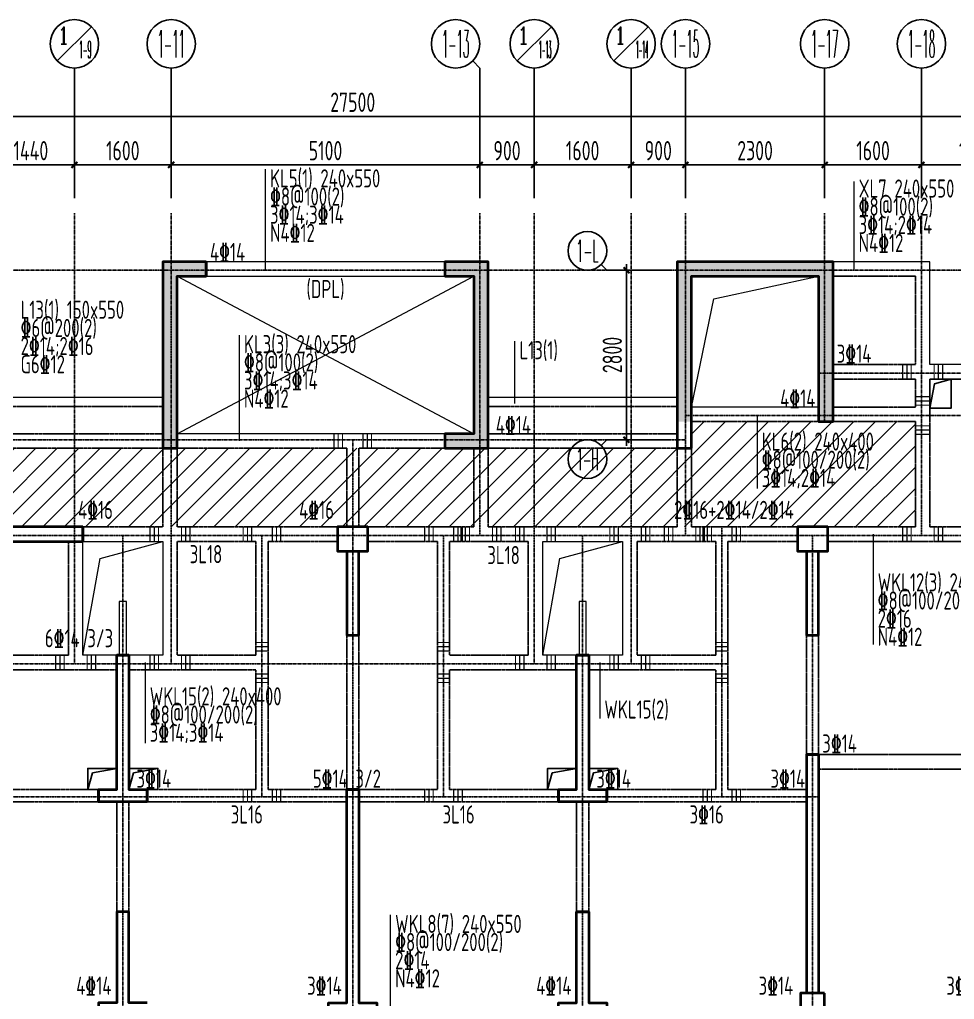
# Model space of a CAD drawing. Header units: millimetres. Extents: x -108786 to 29797, y -10598 to 53433.
# Drawn here: x -91595 to -76144, y 4657 to 20842 of the extents above; entities that cross this region are included whole.
import ezdxf
from ezdxf.enums import TextEntityAlignment as Align

# ---------------------------------------------------------------- set-up
doc = ezdxf.new("R2010")
doc.units = ezdxf.units.MM
doc.header["$MEASUREMENT"] = 0
doc.linetypes.add('CENTER', pattern=[2, 1.25, -0.25, 0.25, -0.25])
doc.linetypes.add('DASHED', pattern=[0.75, 0.5, -0.25])
doc.layers.get('Defpoints').update_dxf_attribs({"color": 1})
for name, color, linetype in [('AXIS', 1, 'CENTER'), ('AXIS_DIM', 3, 'Continuous'), ('AXIS_NUM', 3, 'Continuous'), ('AXIS_TEXT', 255, 'Continuous'), ('BEAM', 4, 'DASHED'), ('BEAM_CON', 4, 'Continuous'), ('COLU', 6, 'Continuous'), ('HATCH', 8, 'Continuous'), ('HOLE', 5, 'Continuous'), ('STEEL', 6, 'Continuous'), ('WALL', 2, 'Continuous'), ('梁原位标注', 7, 'Continuous')]:
    doc.layers.add(name, color=color, linetype=linetype)
doc.layers.add('Z主楼梁筋(横向)', color=55, linetype='Continuous', lineweight=20)
doc.styles.add('_TCH_AXIS', font='COMPLEX', dxfattribs={"bigfont": 'GBCBIG'})
doc.styles.add('COMPLEX', font='tssdeng.shx', dxfattribs={"bigfont": 'hztxt.shx'})
doc.styles.add('JG-DIM', font='tssdeng.shx', dxfattribs={"width": 0.7, "bigfont": 'hztxt.shx'})
doc.styles.add('TSSD_Rein', font='tssdeng.shx', dxfattribs={"width": 0.7, "bigfont": 'hztxt.shx'})
doc.dimstyles.new('JG_100', dxfattribs={"dimtxt": 320, "dimasz": 100, "dimexe": 100, "dimexo": 250, "dimgap": 75, "dimtad": 1, "dimdec": 0, "dimrnd": 0.5, "dimdsep": 46, "dimtxsty": 'JG-DIM', "dimblk": 'ARCHTICK', "dimcen": 100, "dimdle": 100, "dimclrt": 7, "dimazin": 2, "dimtfac": 1, "dimtdec": 0, "dimtix": 1, "dimtmove": 2, "dimatfit": 3, "dimldrblk": 'JG_DIM', "dimfxl": 1, "dimtolj": 1, "dimtzin": 0, "dimarcsym": 0})

# ---------------------------------------------------------------- blocks, each defined once
blk = doc.blocks.new('_ArchTick')
at = {"color": 0, "const_width": 0.35}
blk.add_lwpolyline([(-0.5, -0.5), (0.5, 0.5)], dxfattribs=at)
blk = doc.blocks.new('*D33')
at = {"layer": 'AXIS_DIM', "color": 0, "lineweight": -2, "transparency": 16777216}
for p, q in [((-100, 14740), (27600, 14740)), ((0, 13390), (0, 14840)), ((27500, 13390), (27500, 14840))]:
    blk.add_line(p, q, dxfattribs=at)
at = {"layer": 'Defpoints', "color": 0, "transparency": 16777216}
for p in [(27500, 14740), (0, 13140), (27500, 13140)]:
    blk.add_point(p, dxfattribs=at)
at = {"layer": 'AXIS_DIM', "color": 0, "lineweight": -2, "transparency": 16777216, "xscale": 100, "yscale": 100, "zscale": 100, "rotation": 180}
blk.add_blockref('_ArchTick', (0, 14740), dxfattribs=at)
at = {"layer": 'AXIS_DIM', "color": 0, "lineweight": -2, "transparency": 16777216, "xscale": 100, "yscale": 100, "zscale": 100}
blk.add_blockref('_ArchTick', (27500, 14740), dxfattribs=at)
at = {"layer": 'AXIS_DIM', "color": 7, "transparency": 16777216, "insert": (13750, 14975), "char_height": 320, "attachment_point": 5, "style": 'TSSD_Rein'}
blk.add_mtext('\\A1;27500', dxfattribs=at)
blk = doc.blocks.new('JG_DIM')
blk.add_line((0, 0), (-1, 0))
at = {"linetype": 'ByBlock', "const_width": 0.32}
blk.add_lwpolyline([(-0.53, -0.53), (0.53, 0.53)], dxfattribs=at)
blk = doc.blocks.new('*D44')
at = {"layer": 'AXIS_DIM', "color": 0, "lineweight": -2, "transparency": 16777216}
for p, q in [((7610, 13940), (9250, 13940)), ((7710, 13390), (7710, 14040)), ((9150, 13390), (9150, 14040))]:
    blk.add_line(p, q, dxfattribs=at)
at = {"layer": 'Defpoints', "color": 0, "transparency": 16777216}
for p in [(9150, 13940), (7710, 13140), (9150, 13140)]:
    blk.add_point(p, dxfattribs=at)
at = {"layer": 'AXIS_DIM', "color": 0, "lineweight": -2, "transparency": 16777216, "xscale": 100, "yscale": 100, "zscale": 100, "rotation": 180}
blk.add_blockref('_ArchTick', (7710, 13940), dxfattribs=at)
at = {"layer": 'AXIS_DIM', "color": 0, "lineweight": -2, "transparency": 16777216, "xscale": 100, "yscale": 100, "zscale": 100}
blk.add_blockref('_ArchTick', (9150, 13940), dxfattribs=at)
at = {"layer": 'AXIS_DIM', "color": 7, "transparency": 16777216, "insert": (8430, 14175), "char_height": 320, "attachment_point": 5, "style": 'TSSD_Rein'}
blk.add_mtext('\\A1;1440', dxfattribs=at)
blk = doc.blocks.new('*D45')
at = {"layer": 'AXIS_DIM', "color": 0, "lineweight": -2, "transparency": 16777216}
for p, q in [((9050, 13940), (10850, 13940)), ((9150, 13390), (9150, 14040)), ((10750, 13390), (10750, 14040))]:
    blk.add_line(p, q, dxfattribs=at)
at = {"layer": 'Defpoints', "color": 0, "transparency": 16777216}
for p in [(10750, 13940), (9150, 13140), (10750, 13140)]:
    blk.add_point(p, dxfattribs=at)
at = {"layer": 'AXIS_DIM', "color": 0, "lineweight": -2, "transparency": 16777216, "xscale": 100, "yscale": 100, "zscale": 100, "rotation": 180}
blk.add_blockref('_ArchTick', (9150, 13940), dxfattribs=at)
at = {"layer": 'AXIS_DIM', "color": 0, "lineweight": -2, "transparency": 16777216, "xscale": 100, "yscale": 100, "zscale": 100}
blk.add_blockref('_ArchTick', (10750, 13940), dxfattribs=at)
at = {"layer": 'AXIS_DIM', "color": 7, "transparency": 16777216, "insert": (9950, 14175), "char_height": 320, "attachment_point": 5, "style": 'TSSD_Rein'}
blk.add_mtext('\\A1;1600', dxfattribs=at)
blk = doc.blocks.new('*D46')
at = {"layer": 'AXIS_DIM', "color": 0, "lineweight": -2, "transparency": 16777216}
for p, q in [((10650, 13940), (15950, 13940)), ((10750, 13390), (10750, 14040)), ((15850, 13390), (15850, 14040))]:
    blk.add_line(p, q, dxfattribs=at)
at = {"layer": 'Defpoints', "color": 0, "transparency": 16777216}
for p in [(15850, 13940), (10750, 13140), (15850, 13140)]:
    blk.add_point(p, dxfattribs=at)
at = {"layer": 'AXIS_DIM', "color": 0, "lineweight": -2, "transparency": 16777216, "xscale": 100, "yscale": 100, "zscale": 100, "rotation": 180}
blk.add_blockref('_ArchTick', (10750, 13940), dxfattribs=at)
at = {"layer": 'AXIS_DIM', "color": 0, "lineweight": -2, "transparency": 16777216, "xscale": 100, "yscale": 100, "zscale": 100}
blk.add_blockref('_ArchTick', (15850, 13940), dxfattribs=at)
at = {"layer": 'AXIS_DIM', "color": 7, "transparency": 16777216, "insert": (13300, 14175), "char_height": 320, "attachment_point": 5, "style": 'TSSD_Rein'}
blk.add_mtext('\\A1;5100', dxfattribs=at)
blk = doc.blocks.new('*D47')
at = {"layer": 'AXIS_DIM', "color": 0, "lineweight": -2, "transparency": 16777216}
for p, q in [((15750, 13940), (16850, 13940)), ((15850, 13390), (15850, 14040)), ((16750, 13390), (16750, 14040))]:
    blk.add_line(p, q, dxfattribs=at)
at = {"layer": 'Defpoints', "color": 0, "transparency": 16777216}
for p in [(16750, 13940), (15850, 13140), (16750, 13140)]:
    blk.add_point(p, dxfattribs=at)
at = {"layer": 'AXIS_DIM', "color": 0, "lineweight": -2, "transparency": 16777216, "xscale": 100, "yscale": 100, "zscale": 100, "rotation": 180}
blk.add_blockref('_ArchTick', (15850, 13940), dxfattribs=at)
at = {"layer": 'AXIS_DIM', "color": 0, "lineweight": -2, "transparency": 16777216, "xscale": 100, "yscale": 100, "zscale": 100}
blk.add_blockref('_ArchTick', (16750, 13940), dxfattribs=at)
at = {"layer": 'AXIS_DIM', "color": 7, "transparency": 16777216, "insert": (16300, 14175), "char_height": 320, "attachment_point": 5, "style": 'TSSD_Rein'}
blk.add_mtext('\\A1;900', dxfattribs=at)
blk = doc.blocks.new('*D48')
at = {"layer": 'AXIS_DIM', "color": 0, "lineweight": -2, "transparency": 16777216}
for p, q in [((16650, 13940), (18450, 13940)), ((16750, 13390), (16750, 14040)), ((18350, 13390), (18350, 14040))]:
    blk.add_line(p, q, dxfattribs=at)
at = {"layer": 'Defpoints', "color": 0, "transparency": 16777216}
for p in [(18350, 13940), (16750, 13140), (18350, 13140)]:
    blk.add_point(p, dxfattribs=at)
at = {"layer": 'AXIS_DIM', "color": 0, "lineweight": -2, "transparency": 16777216, "xscale": 100, "yscale": 100, "zscale": 100, "rotation": 180}
blk.add_blockref('_ArchTick', (16750, 13940), dxfattribs=at)
at = {"layer": 'AXIS_DIM', "color": 0, "lineweight": -2, "transparency": 16777216, "xscale": 100, "yscale": 100, "zscale": 100}
blk.add_blockref('_ArchTick', (18350, 13940), dxfattribs=at)
at = {"layer": 'AXIS_DIM', "color": 7, "transparency": 16777216, "insert": (17550, 14175), "char_height": 320, "attachment_point": 5, "style": 'TSSD_Rein'}
blk.add_mtext('\\A1;1600', dxfattribs=at)
blk = doc.blocks.new('*D49')
at = {"layer": 'AXIS_DIM', "color": 0, "lineweight": -2, "transparency": 16777216}
for p, q in [((18250, 13940), (19350, 13940)), ((18350, 13390), (18350, 14040)), ((19250, 13390), (19250, 14040))]:
    blk.add_line(p, q, dxfattribs=at)
at = {"layer": 'Defpoints', "color": 0, "transparency": 16777216}
for p in [(19250, 13940), (18350, 13140), (19250, 13140)]:
    blk.add_point(p, dxfattribs=at)
at = {"layer": 'AXIS_DIM', "color": 0, "lineweight": -2, "transparency": 16777216, "xscale": 100, "yscale": 100, "zscale": 100, "rotation": 180}
blk.add_blockref('_ArchTick', (18350, 13940), dxfattribs=at)
at = {"layer": 'AXIS_DIM', "color": 0, "lineweight": -2, "transparency": 16777216, "xscale": 100, "yscale": 100, "zscale": 100}
blk.add_blockref('_ArchTick', (19250, 13940), dxfattribs=at)
at = {"layer": 'AXIS_DIM', "color": 7, "transparency": 16777216, "insert": (18800, 14175), "char_height": 320, "attachment_point": 5, "style": 'TSSD_Rein'}
blk.add_mtext('\\A1;900', dxfattribs=at)
blk = doc.blocks.new('*D50')
at = {"layer": 'AXIS_DIM', "color": 0, "lineweight": -2, "transparency": 16777216}
for p, q in [((19150, 13940), (21650, 13940)), ((19250, 13390), (19250, 14040)), ((21550, 13390), (21550, 14040))]:
    blk.add_line(p, q, dxfattribs=at)
at = {"layer": 'Defpoints', "color": 0, "transparency": 16777216}
for p in [(21550, 13940), (19250, 13140), (21550, 13140)]:
    blk.add_point(p, dxfattribs=at)
at = {"layer": 'AXIS_DIM', "color": 0, "lineweight": -2, "transparency": 16777216, "xscale": 100, "yscale": 100, "zscale": 100, "rotation": 180}
blk.add_blockref('_ArchTick', (19250, 13940), dxfattribs=at)
at = {"layer": 'AXIS_DIM', "color": 0, "lineweight": -2, "transparency": 16777216, "xscale": 100, "yscale": 100, "zscale": 100}
blk.add_blockref('_ArchTick', (21550, 13940), dxfattribs=at)
at = {"layer": 'AXIS_DIM', "color": 7, "transparency": 16777216, "insert": (20400, 14175), "char_height": 320, "attachment_point": 5, "style": 'TSSD_Rein'}
blk.add_mtext('\\A1;2300', dxfattribs=at)
blk = doc.blocks.new('*D51')
at = {"layer": 'AXIS_DIM', "color": 0, "lineweight": -2, "transparency": 16777216}
for p, q in [((21450, 13940), (23250, 13940)), ((21550, 13390), (21550, 14040)), ((23150, 13390), (23150, 14040))]:
    blk.add_line(p, q, dxfattribs=at)
at = {"layer": 'Defpoints', "color": 0, "transparency": 16777216}
for p in [(23150, 13940), (21550, 13140), (23150, 13140)]:
    blk.add_point(p, dxfattribs=at)
at = {"layer": 'AXIS_DIM', "color": 0, "lineweight": -2, "transparency": 16777216, "xscale": 100, "yscale": 100, "zscale": 100, "rotation": 180}
blk.add_blockref('_ArchTick', (21550, 13940), dxfattribs=at)
at = {"layer": 'AXIS_DIM', "color": 0, "lineweight": -2, "transparency": 16777216, "xscale": 100, "yscale": 100, "zscale": 100}
blk.add_blockref('_ArchTick', (23150, 13940), dxfattribs=at)
at = {"layer": 'AXIS_DIM', "color": 7, "transparency": 16777216, "insert": (22350, 14175), "char_height": 320, "attachment_point": 5, "style": 'TSSD_Rein'}
blk.add_mtext('\\A1;1600', dxfattribs=at)
blk = doc.blocks.new('*D55')
at = {"layer": 'AXIS_DIM', "color": 0, "lineweight": -2, "transparency": 16777216}
for p, q in [((23050, 13940), (25050, 13940)), ((23150, 13390), (23150, 14040)), ((24950, 13390), (24950, 14040))]:
    blk.add_line(p, q, dxfattribs=at)
at = {"layer": 'Defpoints', "color": 0, "transparency": 16777216}
for p in [(24950, 13940), (23150, 13140), (24950, 13140)]:
    blk.add_point(p, dxfattribs=at)
at = {"layer": 'AXIS_DIM', "color": 0, "lineweight": -2, "transparency": 16777216, "xscale": 100, "yscale": 100, "zscale": 100, "rotation": 180}
blk.add_blockref('_ArchTick', (23150, 13940), dxfattribs=at)
at = {"layer": 'AXIS_DIM', "color": 0, "lineweight": -2, "transparency": 16777216, "xscale": 100, "yscale": 100, "zscale": 100}
blk.add_blockref('_ArchTick', (24950, 13940), dxfattribs=at)
at = {"layer": 'AXIS_DIM', "color": 7, "transparency": 16777216, "insert": (24050, 14175), "char_height": 320, "attachment_point": 5, "style": 'TSSD_Rein'}
blk.add_mtext('\\A1;1800', dxfattribs=at)
blk = doc.blocks.new('_AXISO')
blk.add_circle((0, 0), 0.5)
at = {"layer": 'AXIS_TEXT', "style": 'COMPLEX', "width": 1.041667}
blk.add_attdef('A', text='', height=0.56, dxfattribs=at).set_placement((-0.25, -0.28), (0.25, -0.28), align=Align.FIT)
blk = doc.blocks.new('*D56')
at = {"layer": 'AXIS_DIM', "color": 0, "lineweight": -2, "transparency": 16777216}
for p, q in [((19000, 12200), (18175, 12200)), ((18275, 9300), (18275, 12300)), ((19000, 9400), (18175, 9400))]:
    blk.add_line(p, q, dxfattribs=at)
at = {"layer": 'Defpoints', "color": 0, "transparency": 16777216}
for p in [(18275, 12200), (19250, 12200), (19250, 9400)]:
    blk.add_point(p, dxfattribs=at)
at = {"layer": 'AXIS_DIM', "color": 0, "lineweight": -2, "transparency": 16777216, "xscale": 100, "yscale": 100, "zscale": 100}
for p, rotation in [((18275, 12200), 90), ((18275, 9400), 270)]:
    blk.add_blockref('_ArchTick', p, dxfattribs=dict(at, rotation=rotation))
at = {"layer": 'AXIS_DIM', "color": 7, "transparency": 16777216, "insert": (18040, 10800), "char_height": 320, "attachment_point": 5, "rotation": 90, "style": 'TSSD_Rein'}
blk.add_mtext('\\A1;2800', dxfattribs=at)
blk = doc.blocks.new('ZW-标准层')
at = {"layer": 'AXIS', "ltscale": 0.7}
for p, q in [((9150, 13140), (9150, 5700)), ((10750, 13140), (10750, 9400)), ((10750, 13140), (10750, 5700)), ((15850, 13140), (15850, 9400)), ((15850, 13140), (15850, 7820)), ((16750, 13140), (16750, 5700)), ((18350, 13140), (18350, 5700)), ((19250, 13140), (19250, 7820)), ((21550, 13140), (21550, 9700)), ((23150, 13140), (23150, 7820)), ((-940, 12200), (28440, 12200)), ((28440, 10500), (21450, 10500)), ((28440, 9800), (19250, 9800)), ((7710, 9400), (19250, 9400)), ((13750, 9400), (13750, -2360)), ((13750, 9260), (13750, -2360)), ((19850, 7960), (19850, 3500)), ((7850, 7820), (28440, 7820)), ((9950, 7820), (9950, -2360)), ((12250, 7820), (12250, 3500)), ((15250, 7820), (15250, 3500)), ((17550, 7820), (17550, -2360)), ((21350, 7820), (21350, -2360)), ((7610, 5700), (19950, 5700)), ((21250, 4200), (28440, 4200)), ((-940, 3500), (21450, 3500))]:
    blk.add_line(p, q, dxfattribs=at)
at = {"layer": 'AXIS_NUM'}
for p, q in [((8867.2, 15657.2), (9432.8, 16222.8)), ((16467.2, 15657.2), (17032.8, 16222.8)), ((18067.2, 15657.2), (18632.8, 16222.8)), ((9150, 13440), (9150, 15540)), ((10750, 13440), (10750, 15540)), ((15732.8, 15657.2), (15850, 15540)), ((15850, 13440), (15850, 15540)), ((16750, 13440), (16750, 15540)), ((18350, 13440), (18350, 15540)), ((19250, 13440), (19250, 15540)), ((21550, 13440), (21550, 15540)), ((23150, 13440), (23150, 15540)), ((17855.9, 12293.7), (17949.7, 12200)), ((18950, 12200), (17949.7, 12200)), ((17855.9, 9306.3), (17949.7, 9400)), ((18950, 9400), (17949.7, 9400))]:
    blk.add_line(p, q, dxfattribs=at)
for centre in [(9150, 15940), (16750, 15940), (18350, 15940)]:
    blk.add_circle(centre, 400, dxfattribs=at)
ref = blk.add_blockref('_AXISO', (10750, 15940), dxfattribs=dict(at, xscale=800, yscale=800, zscale=800))
ref.add_attrib('A', '1-11', dxfattribs={"layer": 'AXIS_TEXT', "height": 452.55, "style": '_TCH_AXIS', "width": 0.323077}).set_placement((10523.7, 15713.7), (10976.3, 15713.7), align=Align.FIT)
ref = blk.add_blockref('_AXISO', (15450, 15940), dxfattribs=dict(at, xscale=800, yscale=800, zscale=800))
ref.add_attrib('A', '1-13', dxfattribs={"layer": 'AXIS_TEXT', "height": 452.55, "style": '_TCH_AXIS', "width": 0.3}).set_placement((15223.7, 15713.7), (15676.3, 15713.7), align=Align.FIT)
ref = blk.add_blockref('_AXISO', (19250, 15940), dxfattribs=dict(at, xscale=800, yscale=800, zscale=800))
ref.add_attrib('A', '1-15', dxfattribs={"layer": 'AXIS_TEXT', "height": 452.55, "style": '_TCH_AXIS', "width": 0.3}).set_placement((19023.7, 15713.7), (19476.3, 15713.7), align=Align.FIT)
ref = blk.add_blockref('_AXISO', (21550, 15940), dxfattribs=dict(at, xscale=800, yscale=800, zscale=800))
ref.add_attrib('A', '1-17', dxfattribs={"layer": 'AXIS_TEXT', "height": 452.55, "style": '_TCH_AXIS', "width": 0.3}).set_placement((21323.7, 15713.7), (21776.3, 15713.7), align=Align.FIT)
ref = blk.add_blockref('_AXISO', (23150, 15940), dxfattribs=dict(at, xscale=800, yscale=800, zscale=800))
ref.add_attrib('A', '1-18', dxfattribs={"layer": 'AXIS_TEXT', "height": 452.55, "style": '_TCH_AXIS', "width": 0.3}).set_placement((22923.7, 15713.7), (23376.3, 15713.7), align=Align.FIT)
ref = blk.add_blockref('_AXISO', (17629.7, 12520), dxfattribs=dict(at, xscale=640, yscale=640, zscale=640))
ref.add_attrib('A', '1-L', dxfattribs={"layer": 'AXIS_TEXT', "height": 362.04, "style": '_TCH_AXIS', "width": 0.375}).set_placement((17448.6, 12339), (17810.7, 12339), align=Align.FIT)
ref = blk.add_blockref('_AXISO', (17629.7, 9080), dxfattribs=dict(at, xscale=640, yscale=640, zscale=640))
ref.add_attrib('A', '1-H', dxfattribs={"layer": 'AXIS_TEXT', "height": 362.04, "style": '_TCH_AXIS', "width": 0.344262}).set_placement((17448.6, 8899), (17810.7, 8899), align=Align.FIT)
at = {"layer": 'AXIS_TEXT', "style": '_TCH_AXIS'}
for s, height, width, p, p2 in [('1', 286.2, 1.630466, (8870, 15932.8), (9070, 15932.8)), ('1', 286.2, 1.630466, (16470, 15932.8), (16670, 15932.8)), ('1', 286.2, 1.630466, (18070, 15932.8), (18270, 15932.8)), ('1-9', 286.22, 0.266804, (9230, 15703.9), (9430, 15703.9)), ('1-13', 286.22, 0.209631, (16830, 15703.9), (17030, 15703.9)), ('1-14', 286.22, 0.203808, (18430, 15703.9), (18630, 15703.9))]:
    blk.add_text(s, height=height, dxfattribs=dict(at, width=width)).set_placement(p, p2, align=Align.FIT)
at = {"layer": 'AXIS_DIM'}
for p1, p2, distance, picture, middle in [((0, 13140), (27500, 13140), 1600, '*D33', (13750, 14975)), ((7710, 13140), (9150, 13140), 800, '*D44', (8430, 14175)), ((9150, 13140), (10750, 13140), 800, '*D45', (9950, 14175)), ((10750, 13140), (15850, 13140), 800, '*D46', (13300, 14175)), ((15850, 13140), (16750, 13140), 800, '*D47', (16300, 14175)), ((16750, 13140), (18350, 13140), 800, '*D48', (17550, 14175)), ((18350, 13140), (19250, 13140), 800, '*D49', (18800, 14175)), ((19250, 13140), (21550, 13140), 800, '*D50', (20400, 14175)), ((21550, 13140), (23150, 13140), 800, '*D51', (22350, 14175)), ((23150, 13140), (24950, 13140), 800, '*D55', (24050, 14175)), ((19250, 9400), (19250, 12200), 975, '*D56', (18040, 10800))]:
    dim = blk.add_aligned_dim(p1=p1, p2=p2, distance=distance, dimstyle='JG_100', override={"dimtxsty": 'TSSD_Rein'}, dxfattribs=at)
    dim.commit()
    dim.dimension.update_dxf_attribs({"geometry": picture, "text_midpoint": middle})
blk = doc.blocks.new('L-WMC')
at = {"layer": 'HATCH'}
h = blk.add_hatch(color=256, dxfattribs=at)
h.dxf.hatch_style = 1
h.paths.add_polyline_path([(11330, 13520), (10850, 13520), (10850, 10920), (10850, 10920), (10850, 10680), (10610, 10680), (10610, 13760), (11330, 13760)])
h = blk.add_hatch(color=256, dxfattribs=at)
h.dxf.hatch_style = 1
h.paths.add_polyline_path([(15270, 13520), (15750, 13520), (15750, 10920), (15270, 10920), (15270, 10680), (15990, 10680), (15990, 13760), (15270, 13760)])
h = blk.add_hatch(color=256, dxfattribs=at)
h.dxf.hatch_style = 1
h.paths.add_polyline_path([(19110, 11120), (19350, 11120), (19350, 13520), (21450, 13520), (21450, 11120), (21690, 11120), (21690, 13760), (19110, 13760)])
h = blk.add_hatch(dxfattribs=at)
h.set_pattern_fill('ANSI31', color=256, scale=2000)
h.set_pattern_definition([(45, (-2038926.13, -154050.58), (-176.776695, 176.776695), [])])
h.paths.add_polyline_path([(7610, 10680), (19350, 10680), (19350, 11120), (23050, 11120), (23050, 9380), (7610, 9380), (7610, 8660), (4350, 8660), (4350, 11120), (7610, 11120)])
at = {"layer": 'BEAM', "ltscale": 0.5}
for p, q in [((21690, 13520), (23050, 13520)), ((23050, 13520), (23050, 12060)), ((23050, 12060), (21690, 12060)), ((21690, 11820), (23050, 11820)), ((23050, 11820), (23050, 11360)), ((23290, 11320), (23290, 11820)), ((23290, 11820), (24950, 11820)), ((7850, 11370), (10610, 11370)), ((15990, 11370), (19110, 11370)), ((23050, 11360), (21690, 11360)), ((23290, 9380), (23290, 11320)), ((19350, 11120), (21450, 11120)), ((21690, 11120), (23050, 11120)), ((23050, 11120), (23050, 9380)), ((10610, 10920), (7850, 10920)), ((19110, 10920), (15990, 10920)), ((19350, 9380), (19350, 10820)), ((7850, 10680), (10610, 10680)), ((10610, 10680), (10610, 9380)), ((10850, 10680), (13650, 10680)), ((10850, 9380), (10850, 10680)), ((13650, 10680), (13650, 9380)), ((13850, 10680), (15270, 10680)), ((13850, 9380), (13850, 10680)), ((15750, 10680), (15750, 9380)), ((15990, 10680), (19110, 10680)), ((15990, 9380), (15990, 10680)), ((19110, 10680), (19110, 9380)), ((10610, 9380), (9150, 9380)), ((13500, 9380), (10850, 9380)), ((15750, 9380), (14000, 9380)), ((19110, 9380), (15990, 9380)), ((21100, 9380), (19350, 9380)), ((23050, 9380), (21600, 9380)), ((24950, 9380), (23290, 9380)), ((9050, 9140), (9050, 7260)), ((10850, 7260), (10850, 9140)), ((10850, 9140), (12150, 9140)), ((12150, 9140), (12150, 7260)), ((12350, 9140), (13500, 9140)), ((12350, 5040), (12350, 9140)), ((14000, 9140), (15150, 9140)), ((15150, 9140), (15150, 5040)), ((15350, 7260), (15350, 9140)), ((15350, 9140), (16650, 9140)), ((16650, 9140), (16650, 7260)), ((18450, 9140), (19750, 9140)), ((18450, 7260), (18450, 9140)), ((19750, 9140), (19750, 7260)), ((19950, 9140), (21100, 9140)), ((19950, 5040), (19950, 9140)), ((21600, 9140), (27240, 9140)), ((13650, 7590), (13650, 5040)), ((13850, 5040), (13850, 7590)), ((21250, 7590), (21250, 5620)), ((21450, 5620), (21450, 7590)), ((9050, 7260), (7810, 7260)), ((12150, 7260), (10850, 7260)), ((16650, 7260), (15350, 7260)), ((19750, 7260), (18450, 7260)), ((7810, 7020), (9850, 7020)), ((10050, 7020), (12150, 7020)), ((12150, 7020), (12150, 5040)), ((15350, 7020), (17450, 7020)), ((15350, 5040), (15350, 7020)), ((17650, 7020), (19750, 7020)), ((19750, 7020), (19750, 5040)), ((27400, 5620), (21450, 5620)), ((21450, 5380), (24400, 5380)), ((9550, 5040), (7810, 5040)), ((12150, 5040), (10350, 5040)), ((13650, 5040), (12350, 5040)), ((15150, 5040), (13850, 5040)), ((17150, 5040), (15350, 5040)), ((19750, 5040), (17950, 5040)), ((21250, 5040), (19950, 5040)), ((6250, 4840), (9550, 4840)), ((9850, 4840), (9850, 3020)), ((10050, 3020), (10050, 4840)), ((10350, 4840), (13650, 4840)), ((13850, 4840), (17150, 4840)), ((17450, 4840), (17450, 3020)), ((17650, 3020), (17650, 4840)), ((17950, 4840), (21250, 4840))]:
    blk.add_line(p, q, dxfattribs=at)
at = {"layer": 'BEAM_CON', "lineweight": 18}
for p, q in [((15270, 13760), (11330, 13760)), ((23290, 13760), (21690, 13760)), ((23290, 12060), (23290, 13760)), ((11330, 13520), (15270, 13520)), ((25970, 12060), (23290, 12060)), ((10610, 11520), (7850, 11520)), ((19110, 11520), (15990, 11520)), ((21450, 11360), (19350, 11360)), ((13750, 10920), (10850, 10920)), ((15270, 10920), (13750, 10920)), ((9290, 9140), (10610, 9140)), ((9290, 7260), (9290, 9140)), ((10610, 9140), (10610, 7260)), ((16890, 7260), (16890, 9140)), ((16890, 9140), (18210, 9140)), ((18210, 9140), (18210, 7260)), ((9890, 8150), (9890, 7260)), ((10010, 8150), (9890, 8150)), ((10010, 7260), (10010, 8150)), ((17490, 8150), (17490, 7260)), ((17610, 8150), (17490, 8150)), ((17610, 7260), (17610, 8150)), ((9890, 7260), (9290, 7260)), ((10610, 7260), (10010, 7260)), ((17490, 7260), (16890, 7260)), ((18210, 7260), (17610, 7260))]:
    blk.add_line(p, q, dxfattribs=at)
at = {"layer": 'COLU', "lineweight": 35}
for points in [[(14000, 9380), (13500, 9380), (13500, 8980), (14000, 8980)], [(21600, 9380), (21100, 9380), (21100, 8980), (21600, 8980)], [(21550, 1680), (21150, 1680), (21150, 1280), (21550, 1280)]]:
    blk.add_lwpolyline(points, close=True, dxfattribs=at)
at = {"layer": 'HOLE', "lineweight": 18}
for p, q in [((10850, 10920), (15750, 13520)), ((10850, 13520), (15750, 10920))]:
    blk.add_line(p, q, dxfattribs=at)
for points in [[(19350, 11360), (19721, 13149), (21450, 13520)], [(9290, 7260), (9573, 8857), (10610, 9140)], [(16890, 7260), (17173, 8857), (18210, 9140)]]:
    blk.add_lwpolyline(points, dxfattribs=at)
at = {"layer": 'HOLE'}
for points in [[(23290, 11820), (23290, 11340), (23640, 11340), (23640, 11820), (23290, 11820), (23640, 11820), (23364, 11741), (23290, 11340)], [(9370, 5390), (9850, 5390), (9850, 5040), (9370, 5040), (9370, 5390), (9370, 5040), (9449, 5316), (9850, 5390)], [(10050, 5390), (10530, 5390), (10530, 5040), (10050, 5040), (10050, 5390), (10050, 5040), (10129, 5316), (10530, 5390)], [(16970, 5390), (17450, 5390), (17450, 5040), (16970, 5040), (16970, 5390), (16970, 5040), (17049, 5316), (17450, 5390)], [(17650, 5390), (18130, 5390), (18130, 5040), (17650, 5040), (17650, 5390), (17650, 5040), (17729, 5316), (18130, 5390)]]:
    blk.add_lwpolyline(points, dxfattribs=at)
at = {"layer": 'WALL', "lineweight": 35}
for points in [[(11330, 13760), (10610, 13760), (10610, 10680), (10850, 10680), (10850, 13520), (11330, 13520)], [(15270, 13760), (15270, 13520)], [(15270, 10920), (15270, 10680)], [(10610, 10680), (10850, 10680)], [(19110, 10680), (19350, 10680)], [(9290, 9380), (7610, 9380), (7610, 8420), (7850, 8420), (7850, 9140), (9290, 9140)], [(13650, 8980), (13650, 7590), (13850, 7590), (13850, 8980)], [(21250, 8980), (21250, 7590), (21450, 7590), (21450, 8980)], [(13650, 7590), (13850, 7590)], [(21250, 7590), (21450, 7590)], [(10050, 7260), (9850, 7260)], [(17650, 7260), (17450, 7260)], [(21250, 5620), (21250, 1680)], [(21450, 5620), (21250, 5620), (21450, 5620), (21450, 1680)], [(9550, 5040), (9550, 4840)], [(10350, 4840), (10350, 5040)], [(13850, 5040), (13650, 5040)], [(17150, 5040), (17150, 4840)], [(17950, 4840), (17950, 5040)], [(10350, 1520), (10050, 1520), (10050, 3020), (9850, 3020), (9850, 1520), (9550, 1520), (9550, 1280), (10350, 1280)], [(10050, 3020), (9850, 3020)], [(17650, 3020), (17450, 3020)]]:
    blk.add_lwpolyline(points, dxfattribs=at)
for points in [[(11330, 13760), (11330, 13520)], [(15270, 13520), (15750, 13520), (15750, 10920), (15270, 10920), (15270, 10680), (15990, 10680), (15990, 13760), (15270, 13760)], [(19350, 10680), (19350, 13520), (21450, 13520), (21450, 11120), (21690, 11120), (21690, 13760), (19110, 13760), (19110, 10680)], [(9290, 9380), (9290, 9140)], [(10350, 4840), (9550, 4840), (9550, 5040), (9850, 5040), (9850, 7260), (10050, 7260), (10050, 5040), (10350, 5040)], [(17950, 4840), (17150, 4840), (17150, 5040), (17450, 5040), (17450, 7260), (17650, 7260), (17650, 5040), (17950, 5040)], [(14150, 1280), (13350, 1280), (13350, 1520), (13650, 1520), (13650, 4920), (13650, 5040), (13850, 5040), (13850, 4920), (13850, 1520), (14150, 1520)], [(17950, 1280), (17150, 1280), (17150, 1520), (17450, 1520), (17450, 3020), (17650, 3020), (17650, 1520), (17950, 1520)]]:
    blk.add_lwpolyline(points, close=True, dxfattribs=at)
at = {"layer": 'AXIS'}
blk.add_blockref('ZW-标准层', (0, 1420), dxfattribs=at)

msp = doc.modelspace()

# ---------------------------------------------------------------- linework, layer by layer
at = {"layer": 'STEEL', "const_width": 20}
for points in [[(-76998.9, 14902.1), (-76998.9, 15142.1)], [(-76928.9, 14902.1), (-76928.9, 15142.1)], [(-76858.9, 14902.1), (-76858.9, 15142.1)], [(-76478.9, 14902.1), (-76478.9, 15142.1)], [(-76408.9, 14902.1), (-76408.9, 15142.1)], [(-76338.9, 14902.1), (-76338.9, 15142.1)], [(-76548.9, 14612.1), (-76788.9, 14612.1)], [(-76548.9, 14542.1), (-76788.9, 14542.1)], [(-76548.9, 14472.1), (-76788.9, 14472.1)], [(-76548.9, 14132.1), (-76788.9, 14132.1)], [(-86398.9, 13762.1), (-86398.9, 14002.1)], [(-86328.9, 13762.1), (-86328.9, 14002.1)], [(-86258.9, 13762.1), (-86258.9, 14002.1)], [(-85918.9, 13762.1), (-85918.9, 14002.1)], [(-85848.9, 13762.1), (-85848.9, 14002.1)], [(-85778.9, 13762.1), (-85778.9, 14002.1)], [(-76548.9, 14062.1), (-76788.9, 14062.1)], [(-76548.9, 13992.1), (-76788.9, 13992.1)], [(-89438.9, 12222.1), (-89438.9, 12462.1)], [(-89368.9, 12222.1), (-89368.9, 12462.1)], [(-89298.9, 12222.1), (-89298.9, 12462.1)], [(-88918.9, 12222.1), (-88918.9, 12462.1)], [(-88848.9, 12222.1), (-88848.9, 12462.1)], [(-88778.9, 12222.1), (-88778.9, 12462.1)], [(-87898.9, 12222.1), (-87898.9, 12462.1)], [(-87828.9, 12222.1), (-87828.9, 12462.1)], [(-87758.9, 12222.1), (-87758.9, 12462.1)], [(-87418.9, 12222.1), (-87418.9, 12462.1)], [(-87348.9, 12222.1), (-87348.9, 12462.1)], [(-87278.9, 12222.1), (-87278.9, 12462.1)], [(-84898.9, 12222.1), (-84898.9, 12462.1)], [(-84828.9, 12222.1), (-84828.9, 12462.1)], [(-84758.9, 12222.1), (-84758.9, 12462.1)], [(-84418.9, 12222.1), (-84418.9, 12462.1)], [(-84348.9, 12222.1), (-84348.9, 12462.1)], [(-84298.9, 12222.1), (-84298.9, 12462.1)], [(-84278.9, 12222.1), (-84278.9, 12462.1)], [(-84228.9, 12222.1), (-84228.9, 12462.1)], [(-84158.9, 12222.1), (-84158.9, 12462.1)], [(-83778.9, 12222.1), (-83778.9, 12462.1)], [(-83708.9, 12222.1), (-83708.9, 12462.1)], [(-83638.9, 12222.1), (-83638.9, 12462.1)], [(-83398.9, 12222.1), (-83398.9, 12462.1)], [(-83328.9, 12222.1), (-83328.9, 12462.1)], [(-83258.9, 12222.1), (-83258.9, 12462.1)], [(-82878.9, 12222.1), (-82878.9, 12462.1)], [(-82808.9, 12222.1), (-82808.9, 12462.1)], [(-82738.9, 12222.1), (-82738.9, 12462.1)], [(-81838.9, 12222.1), (-81838.9, 12462.1)], [(-81768.9, 12222.1), (-81768.9, 12462.1)], [(-81698.9, 12222.1), (-81698.9, 12462.1)], [(-81318.9, 12222.1), (-81318.9, 12462.1)], [(-81248.9, 12222.1), (-81248.9, 12462.1)], [(-81178.9, 12222.1), (-81178.9, 12462.1)], [(-80938.9, 12222.1), (-80938.9, 12462.1)], [(-80868.9, 12222.1), (-80868.9, 12462.1)], [(-80798.9, 12222.1), (-80798.9, 12462.1)], [(-80418.9, 12222.1), (-80418.9, 12462.1)], [(-80348.9, 12222.1), (-80348.9, 12462.1)], [(-80298.9, 12222.1), (-80298.9, 12462.1)], [(-80278.9, 12222.1), (-80278.9, 12462.1)], [(-80228.9, 12222.1), (-80228.9, 12462.1)], [(-80158.9, 12222.1), (-80158.9, 12462.1)], [(-79818.9, 12222.1), (-79818.9, 12462.1)], [(-79748.9, 12222.1), (-79748.9, 12462.1)], [(-79678.9, 12222.1), (-79678.9, 12462.1)], [(-76998.9, 12222.1), (-76998.9, 12462.1)], [(-76928.9, 12222.1), (-76928.9, 12462.1)], [(-76858.9, 12222.1), (-76858.9, 12462.1)], [(-76478.9, 12222.1), (-76478.9, 12462.1)], [(-76408.9, 12222.1), (-76408.9, 12462.1)], [(-76338.9, 12222.1), (-76338.9, 12462.1)], [(-87488.9, 10552.1), (-87688.9, 10552.1)], [(-84488.9, 10552.1), (-84688.9, 10552.1)], [(-79888.9, 10552.1), (-80088.9, 10552.1)], [(-87488.9, 10482.1), (-87688.9, 10482.1)], [(-87488.9, 10412.1), (-87688.9, 10412.1)], [(-84488.9, 10482.1), (-84688.9, 10482.1)], [(-84488.9, 10412.1), (-84688.9, 10412.1)], [(-79888.9, 10482.1), (-80088.9, 10482.1)], [(-79888.9, 10412.1), (-80088.9, 10412.1)], [(-90998.9, 10102.1), (-90998.9, 10342.1)], [(-90928.9, 10102.1), (-90928.9, 10342.1)], [(-90858.9, 10102.1), (-90858.9, 10342.1)], [(-90478.9, 10102.1), (-90478.9, 10342.1)], [(-90408.9, 10102.1), (-90408.9, 10342.1)], [(-90338.9, 10102.1), (-90338.9, 10342.1)], [(-89438.9, 10102.1), (-89438.9, 10342.1)], [(-89368.9, 10102.1), (-89368.9, 10342.1)], [(-89298.9, 10102.1), (-89298.9, 10342.1)], [(-88918.9, 10102.1), (-88918.9, 10342.1)], [(-88848.9, 10102.1), (-88848.9, 10342.1)], [(-88778.9, 10102.1), (-88778.9, 10342.1)], [(-83398.9, 10102.1), (-83398.9, 10342.1)], [(-83328.9, 10102.1), (-83328.9, 10342.1)], [(-83258.9, 10102.1), (-83258.9, 10342.1)], [(-82878.9, 10102.1), (-82878.9, 10342.1)], [(-82808.9, 10102.1), (-82808.9, 10342.1)], [(-82738.9, 10102.1), (-82738.9, 10342.1)], [(-81838.9, 10102.1), (-81838.9, 10342.1)], [(-81768.9, 10102.1), (-81768.9, 10342.1)], [(-81698.9, 10102.1), (-81698.9, 10342.1)], [(-81318.9, 10102.1), (-81318.9, 10342.1)], [(-81248.9, 10102.1), (-81248.9, 10342.1)], [(-81178.9, 10102.1), (-81178.9, 10342.1)], [(-87488.9, 10032.1), (-87688.9, 10032.1)], [(-84488.9, 10032.1), (-84688.9, 10032.1)], [(-79888.9, 10032.1), (-80088.9, 10032.1)], [(-87488.9, 9962.1), (-87688.9, 9962.1)], [(-87488.9, 9892.1), (-87688.9, 9892.1)], [(-84488.9, 9962.1), (-84688.9, 9962.1)], [(-84488.9, 9892.1), (-84688.9, 9892.1)], [(-79888.9, 9962.1), (-80088.9, 9962.1)], [(-79888.9, 9892.1), (-80088.9, 9892.1)], [(-87898.9, 7922.1), (-87898.9, 8122.1)], [(-87828.9, 7922.1), (-87828.9, 8122.1)], [(-87758.9, 7922.1), (-87758.9, 8122.1)], [(-87418.9, 7922.1), (-87418.9, 8122.1)], [(-87348.9, 7922.1), (-87348.9, 8122.1)], [(-87278.9, 7922.1), (-87278.9, 8122.1)], [(-84898.9, 7922.1), (-84898.9, 8122.1)], [(-84828.9, 7922.1), (-84828.9, 8122.1)], [(-84758.9, 7922.1), (-84758.9, 8122.1)], [(-84418.9, 7922.1), (-84418.9, 8122.1)], [(-84348.9, 7922.1), (-84348.9, 8122.1)], [(-84278.9, 7922.1), (-84278.9, 8122.1)], [(-80298.9, 7922.1), (-80298.9, 8122.1)], [(-80228.9, 7922.1), (-80228.9, 8122.1)], [(-80158.9, 7922.1), (-80158.9, 8122.1)], [(-79818.9, 7922.1), (-79818.9, 8122.1)], [(-79748.9, 7922.1), (-79748.9, 8122.1)], [(-79678.9, 7922.1), (-79678.9, 8122.1)]]:
    msp.add_lwpolyline(points, dxfattribs=at)
at = {"layer": 'Z主楼梁筋(横向)', "linetype": 'Continuous'}
for p, q in [((-87530.7, 16722.1), (-87530.7, 18369.4)), ((-77802.6, 16722.1), (-77802.6, 18167)), ((-87961.9, 13882.1), (-87961.9, 15630.9)), ((-83407.7, 14502.1), (-83407.7, 15530.8)), ((-79403.9, 14302.1), (-79403.9, 13098.6)), ((-77487.7, 12342.1), (-77487.7, 10519.5)), ((-89518.8, 10222.1), (-89518.8, 8890.2)), ((-82005.5, 10222.1), (-82005.5, 9296.6)), ((-85462.8, 4482.1), (-85462.8, 6054.2))]:
    msp.add_line(p, q, dxfattribs=at)

# ---------------------------------------------------------------- block references
at = {"layer": 'BEAM'}
msp.add_blockref('L-WMC', (-99838.9, 3082.1), dxfattribs=at)

# ---------------------------------------------------------------- texts
at = {"layer": 'Z主楼梁筋(横向)', "linetype": 'Continuous', "style": 'TSSD_Rein', "width": 0.7}
for s, p in [('KL5(1) 240x550', (-87455.7, 18069.4)), ('XL7 240x550', (-77727.6, 17901.6)), ('%%1328@100(2)', (-87455.7, 17769.4)), ('%%1328@100(2)', (-77727.6, 17601.6)), ('3%%13214;3%%13214', (-87455.7, 17469.4)), ('3%%13214;2%%13214', (-77727.6, 17301.6)), ('N4%%13212', (-87455.7, 17169.4)), ('N4%%13212', (-77727.6, 17001.6)), ('L13(1) 150x550', (-91578.2, 15899.3)), ('%%1326@200(2)', (-91578.2, 15599.3)), ('2%%13214;2%%13216', (-91578.2, 15299.3)), ('KL3(3) 240x550', (-87886.9, 15330.9)), ('%%1328@100(2)', (-87886.9, 15030.9)), ('G6%%13212', (-91578.2, 14999.3)), ('3%%13214;3%%13214', (-87886.9, 14730.9)), ('N4%%13212', (-87886.9, 14430.9)), ('KL6(2) 240x400', (-79328.9, 13721.7)), ('%%1328@100/200(2)', (-79328.9, 13421.7)), ('3%%13214;2%%13214', (-79328.9, 13121.7)), ('WKL12(3) 240x550', (-77412.7, 11396.5)), ('%%1328@100/200(2)', (-77412.7, 11096.5)), ('2%%13216', (-77412.7, 10796.5)), ('N4%%13212', (-77412.7, 10496.5)), ('WKL15(2) 240x400', (-89443.8, 9513.3)), ('%%1328@100/200(2)', (-89443.8, 9213.3)), ('3%%13214;3%%13214', (-89443.8, 8913.3)), ('WKL8(7) 240x550', (-85387.8, 5754.2)), ('%%1328@100/200(2)', (-85387.8, 5454.2)), ('2%%13214', (-85387.8, 5154.2)), ('N4%%13212', (-85387.8, 4854.2))]:
    msp.add_text(s, height=300, dxfattribs=at).set_placement(p)
for s, p in [('L13(1)', (-83332.7, 15530.8)), ('WKL15(2)', (-81930.5, 9596.6))]:
    msp.add_text(s, height=300, dxfattribs=at).set_placement(p, align=Align.TOP_LEFT)
at = {"layer": '梁原位标注', "style": 'TSSD_Rein', "width": 0.7}
for s, p in [('4%%13214', (-88448.9, 16853.3)), ('3%%13214', (-78088.9, 15173.6)), ('4%%13216', (-90628.9, 12593.6)), ('3%%13214', (-78328.9, 8733.6))]:
    msp.add_text(s, height=300, dxfattribs=at).set_placement(p)
for s, p in [('(DPL)', (-86538.9, 16542.1)), ('3L18', (-88513.9, 12162.1)), ('3L18', (-83595.3, 12147.1)), ('3L16', (-87838.9, 7862.1)), ('3L16', (-84338.9, 7862.1)), ('3%%13216', (-80238.9, 7862.1))]:
    msp.add_text(s, height=300, dxfattribs=at).set_placement(p, align=Align.TOP_CENTER)
for s, p in [('4%%13214', (-78442.8, 14433.6)), ('4%%13214', (-83142.8, 13993.6)), ('3%%13214', (-75706, 4733.6))]:
    msp.add_text(s, height=300, rotation=0, dxfattribs=at).set_placement(p, align=Align.RIGHT)
for s, p in [('4%%13216', (-86398.9, 12593.6)), ('2%%13216+2%%13214/2%%13214', (-78798.9, 12593.6)), ('6%%13214 3/3', (-90048.9, 10473.6)), ('3%%13214', (-89090.9, 8153.6)), ('5%%13214 3/2', (-85622.4, 8153.6)), ('3%%13214', (-81490.9, 8153.6)), ('3%%13214', (-78612.5, 8153.6)), ('4%%13214', (-90077.4, 4733.6)), ('3%%13214', (-86270.6, 4733.6)), ('4%%13214', (-82475.1, 4733.6)), ('3%%13214', (-78809.1, 4733.6))]:
    msp.add_text(s, height=300, dxfattribs=at).set_placement(p, align=Align.RIGHT)

doc.saveas('drawing.dxf')
